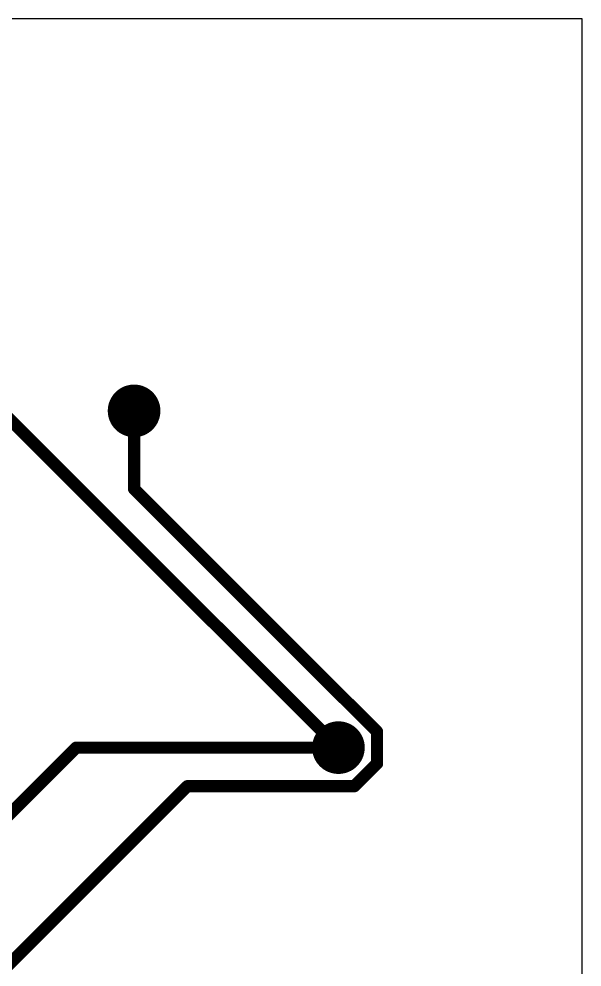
# Model space of a CAD drawing. Extents: x 71.1 to 96.5, y 45.7 to 74.6.
# Drawn here: x 89.5 to 96.5, y 62.8 to 74.6 of the extents above; entities that cross this region are included whole.
import ezdxf

# ---------------------------------------------------------------- set-up
doc = ezdxf.new("R2010")
doc.units = 0
for name, color, linetype in [('16', 132, 'CONTINUOUS'), ('18', 110, 'CONTINUOUS'), ('20', 31, 'CONTINUOUS')]:
    doc.layers.add(name, color=color, linetype=linetype)

# ---------------------------------------------------------------- blocks, each defined once
blk = doc.blocks.new('ROUNDV')
at = {"const_width": 0.5}
blk.add_lwpolyline([(0, -0.25, 1), (0, 0.25, 1), (0, -0.25)], format="xyb", dxfattribs=at)

msp = doc.modelspace()

# ---------------------------------------------------------------- linework, layer by layer
at = {"layer": '16', "const_width": 0.1524}
for points in [[(88.7048, 70.2992), (93.472, 65.532)], [(90.932, 69.723), (90.932, 68.7505)], [(90.932, 68.7505), (93.9518, 65.7307)], [(93.9518, 65.7307), (93.9518, 65.3333)], [(87.6989, 63.0174), (90.2135, 65.532)], [(90.2135, 65.532), (93.472, 65.532)], [(93.9518, 65.3333), (93.6707, 65.0522)], [(91.5952, 65.0522), (87.8558, 61.3128)], [(93.6707, 65.0522), (91.5952, 65.0522)]]:
    msp.add_lwpolyline(points, dxfattribs=at)
at = {"layer": '16', "const_width": 0.0762}
for points in [[(90.9701, 69.723, 1), (90.8939, 69.723)], [(90.9589, 68.7775, 1), (90.9051, 68.7236)], [(90.8939, 68.7505, 1), (90.9701, 68.7505)], [(93.9899, 65.7307, 1), (93.9137, 65.7307)], [(93.9249, 65.7038, 1), (93.9787, 65.7577)], [(90.2135, 65.5701, 1), (90.2135, 65.4939)], [(90.2405, 65.5051, 1), (90.1866, 65.5589)], [(93.472, 65.4939, 1), (93.472, 65.5701)], [(93.4451, 65.5051, 1), (93.4989, 65.5589)], [(93.9137, 65.3333, 1), (93.9899, 65.3333)], [(93.9787, 65.3063, 1), (93.9249, 65.3602)], [(91.5952, 65.0903, 1), (91.5952, 65.0141)], [(91.6221, 65.0253, 1), (91.5683, 65.0791)], [(93.6707, 65.0141, 1), (93.6707, 65.0903)], [(93.6438, 65.0791, 1), (93.6977, 65.0253)]]:
    msp.add_lwpolyline(points, format="xyb", dxfattribs=at)
at = {"layer": '20'}
for p, q in [((96.5, 74.6), (71.12, 74.6)), ((96.5, 45.72), (96.5, 74.6))]:
    msp.add_line(p, q, dxfattribs=at)

# ---------------------------------------------------------------- block references
at = {"layer": '18', "xscale": 0.6548, "yscale": 0.6548}
for p in [(90.932, 69.723), (90.932, 69.723), (93.472, 65.532), (93.472, 65.532)]:
    msp.add_blockref('ROUNDV', p, dxfattribs=at)

doc.saveas('drawing.dxf')
